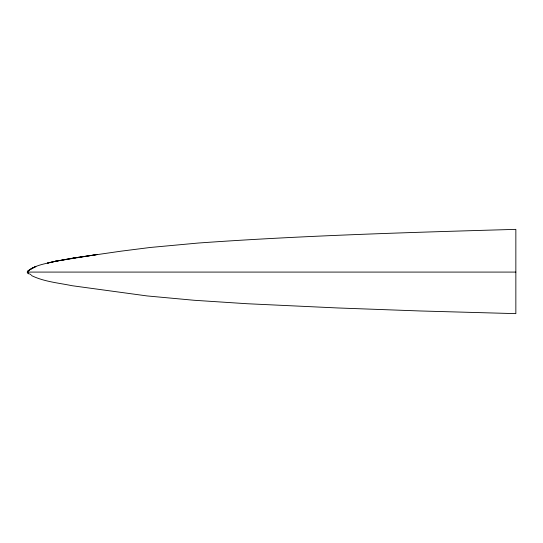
<?xml version="1.0" encoding="UTF-8"?>
<svg xmlns="http://www.w3.org/2000/svg" width="543" height="543" viewBox="0 0 543 543"><rect width="100%" height="100%" fill="white"/><g stroke="black" fill="none" stroke-linecap="round" stroke-linejoin="round"><path stroke-width="0.81" d="M27.842 271.174C35.594 264.672 46.365 263.667 55.807 261.21L97.509 254.477L73.278 258.061L54.673 261.434L75.199 257.762L73.278 258.061L121.123 251.165L150.33 247.465L198.405 243.026C304.066 235.486 409.985 232.431 515.85 229.363L515.85 313.637L419.983 310.963L337.454 307.949L246.997 303.72L194.034 300.265L147.044 295.928L72.097 285.713C58.481 282.903 44.003 281.736 31.345 275.491M515.85 272.084L27.15 272.084L28.209 273.183L27.645 272.735M29.573 273.869L31.005 274.738M28.915 273.937L27.707 272.824M28.623 270.414L27.774 271.242L31.738 268.364L35.886 266.511L28.623 270.414M48.354 262.846L47.492 263.036L55.807 261.21L48.354 262.846"/></g></svg>
